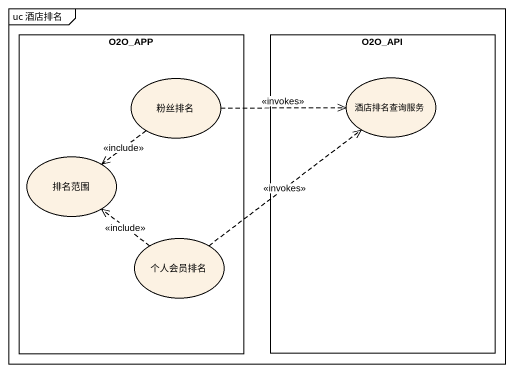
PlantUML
@startuml
mainframe uc 酒店排名
rectangle O2O_APP {
  usecase 粉丝排名
  usecase 排名范围
  usecase 个人会员排名
}
rectangle O2O_API {
  usecase 酒店排名查询服务
}
粉丝排名 .right.> 酒店排名查询服务 : <<invokes>>
粉丝排名 ..> 排名范围 : <<include>>
个人会员排名 .up.> 酒店排名查询服务 : <<invokes>>
个人会员排名 .up.> 排名范围 : <<include>>
@enduml
